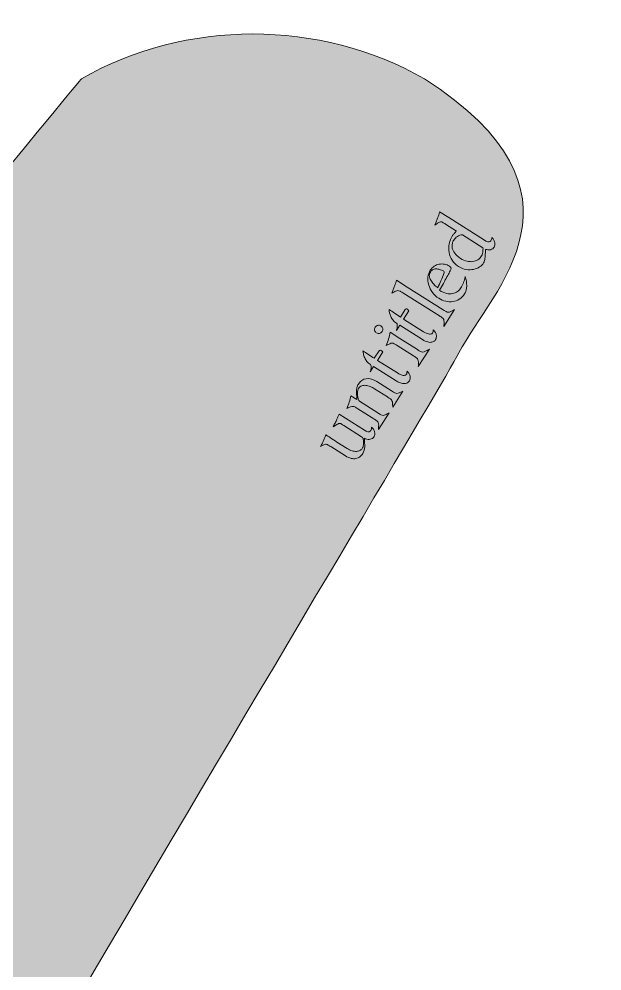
# Model space of a CAD drawing. Header units: millimetres. Extents: x -1358 to 1584, y -714 to 655.
# Drawn here: x 1465.2 to 1501.4, y 595.9 to 655 of the extents above; entities that cross this region are included whole.
import ezdxf

# ---------------------------------------------------------------- set-up
doc = ezdxf.new("R2010")
doc.units = ezdxf.units.MM
doc.header["$MEASUREMENT"] = 0
doc.layers.add('finished guitar', color=7, linetype='Continuous')

# ---------------------------------------------------------------- blocks, each defined once
blk = doc.blocks.new('block 36')
at = {"layer": 'finished guitar', "true_color": 0x000000}
h = blk.add_hatch(color=178, dxfattribs=at)
h.dxf.hatch_style = 2
edge = h.paths.add_edge_path()
edge.add_spline(control_points=[(1494.545, 641.252), (1494.564, 641.281), (1494.578, 641.313), (1494.586, 641.348), (1494.595, 641.384), (1494.601, 641.419), (1494.605, 641.453), (1494.661, 641.404), (1494.704, 641.349), (1494.735, 641.289), (1494.761, 641.235), (1494.78, 641.173), (1494.791, 641.103), (1494.801, 641.033), (1494.787, 640.955), (1494.748, 640.871), (1494.731, 640.831), (1494.699, 640.796), (1494.653, 640.765), (1494.606, 640.735), (1494.562, 640.715), (1494.519, 640.705), (1494.468, 640.696), (1494.416, 640.693), (1494.361, 640.698), (1494.307, 640.702), (1494.255, 640.711), (1494.204, 640.725), (1494.204, 640.666), (1494.201, 640.601), (1494.198, 640.531), (1494.194, 640.461), (1494.191, 640.394), (1494.188, 640.332), (1494.183, 640.203), (1494.171, 640.103), (1494.151, 640.032), (1494.131, 639.961), (1494.111, 639.91), (1494.093, 639.881), (1494.033, 639.787), (1493.949, 639.704), (1493.84, 639.632), (1493.73, 639.561), (1493.605, 639.51), (1493.464, 639.482), (1493.323, 639.453), (1493.172, 639.451), (1493.011, 639.476), (1492.849, 639.501), (1492.687, 639.565), (1492.525, 639.668), (1492.366, 639.769), (1492.238, 639.895), (1492.141, 640.048), (1492.045, 640.2), (1491.981, 640.363), (1491.95, 640.537), (1491.92, 640.711), (1491.922, 640.889), (1491.958, 641.071), (1491.994, 641.253), (1492.062, 641.423), (1492.163, 641.582), (1492.184, 641.614), (1492.217, 641.66), (1492.264, 641.719), (1492.311, 641.779), (1492.359, 641.826), (1492.409, 641.863), (1492.409, 641.863), (1491.728, 642.294), (1491.728, 642.294), (1491.653, 642.342), (1491.594, 642.377), (1491.55, 642.401), (1491.506, 642.424), (1491.462, 642.433), (1491.42, 642.428), (1491.379, 642.423), (1491.33, 642.404), (1491.276, 642.372), (1491.221, 642.339), (1491.145, 642.29), (1491.049, 642.224), (1491.077, 642.289), (1491.106, 642.358), (1491.136, 642.432), (1491.167, 642.506), (1491.198, 642.58), (1491.226, 642.655), (1491.256, 642.73), (1491.282, 642.801), (1491.304, 642.869), (1491.327, 642.937), (1491.345, 642.999), (1491.357, 643.055), (1491.357, 643.055), (1491.921, 642.698), (1491.921, 642.698), (1491.921, 642.698), (1494.145, 641.287), (1494.145, 641.287), (1494.145, 641.287), (1494.238, 641.229), (1494.238, 641.229), (1494.318, 641.191), (1494.384, 641.177), (1494.435, 641.185), (1494.486, 641.194), (1494.523, 641.216), (1494.545, 641.252)], knot_values=[0, 0, 0, 0, 1, 1, 1, 2, 2, 2, 3, 3, 3, 4, 4, 4, 5, 5, 5, 6, 6, 6, 7, 7, 7, 8, 8, 8, 9, 9, 9, 10, 10, 10, 11, 11, 11, 12, 12, 12, 13, 13, 13, 14, 14, 14, 15, 15, 15, 16, 16, 16, 17, 17, 17, 18, 18, 18, 19, 19, 19, 20, 20, 20, 21, 21, 21, 22, 22, 22, 23, 23, 23, 24, 24, 24, 25, 25, 25, 26, 26, 26, 27, 27, 27, 28, 28, 28, 29, 29, 29, 30, 30, 30, 31, 31, 31, 32, 32, 32, 33, 33, 33, 34, 34, 34, 35, 35, 35, 36, 36, 36, 37, 37, 37, 37], degree=3, periodic=1)
edge = h.paths.add_edge_path()
edge.add_spline(control_points=[(1493.924, 640.261), (1493.978, 640.345), (1494.014, 640.44), (1494.032, 640.544), (1494.051, 640.648), (1494.056, 640.741), (1494.049, 640.823), (1494.049, 640.823), (1492.778, 641.629), (1492.778, 641.629), (1492.661, 641.63), (1492.556, 641.598), (1492.462, 641.532), (1492.368, 641.467), (1492.292, 641.387), (1492.232, 641.293), (1492.197, 641.238), (1492.169, 641.168), (1492.147, 641.084), (1492.125, 641), (1492.125, 640.907), (1492.145, 640.806), (1492.164, 640.705), (1492.213, 640.599), (1492.292, 640.487), (1492.372, 640.376), (1492.493, 640.268), (1492.659, 640.163), (1492.798, 640.075), (1492.932, 640.016), (1493.064, 639.988), (1493.196, 639.959), (1493.317, 639.952), (1493.429, 639.968), (1493.541, 639.984), (1493.639, 640.017), (1493.725, 640.07), (1493.811, 640.123), (1493.877, 640.186), (1493.924, 640.261)], knot_values=[0, 0, 0, 0, 1, 1, 1, 2, 2, 2, 3, 3, 3, 4, 4, 4, 5, 5, 5, 6, 6, 6, 7, 7, 7, 8, 8, 8, 9, 9, 9, 10, 10, 10, 11, 11, 11, 12, 12, 12, 13, 13, 13, 13], degree=3, periodic=1)
h = blk.add_hatch(color=178, dxfattribs=at)
h.dxf.hatch_style = 2
edge = h.paths.add_edge_path()
edge.add_spline(control_points=[(1492.942, 639.035), (1492.989, 638.901), (1493.018, 638.776), (1493.03, 638.662), (1493.042, 638.548), (1493.042, 638.445), (1493.032, 638.354), (1493.022, 638.263), (1493.005, 638.185), (1492.98, 638.121), (1492.956, 638.057), (1492.931, 638.006), (1492.906, 637.967), (1492.816, 637.824), (1492.706, 637.712), (1492.578, 637.632), (1492.45, 637.552), (1492.315, 637.501), (1492.172, 637.481), (1492.029, 637.46), (1491.883, 637.467), (1491.735, 637.502), (1491.586, 637.537), (1491.444, 637.597), (1491.308, 637.684), (1491.146, 637.787), (1491.011, 637.91), (1490.904, 638.052), (1490.797, 638.195), (1490.722, 638.348), (1490.68, 638.511), (1490.629, 638.681), (1490.612, 638.846), (1490.632, 639.006), (1490.652, 639.166), (1490.701, 639.308), (1490.779, 639.431), (1490.843, 639.532), (1490.923, 639.614), (1491.02, 639.677), (1491.117, 639.741), (1491.22, 639.782), (1491.328, 639.802), (1491.437, 639.823), (1491.546, 639.823), (1491.657, 639.805), (1491.768, 639.787), (1491.871, 639.748), (1491.965, 639.689), (1492.009, 639.657), (1492.039, 639.627), (1492.056, 639.6), (1492.073, 639.573), (1492.075, 639.539), (1492.063, 639.497), (1492.052, 639.467), (1492.025, 639.41), (1491.98, 639.324), (1491.935, 639.239), (1491.88, 639.136), (1491.814, 639.014), (1491.748, 638.892), (1491.674, 638.759), (1491.592, 638.615), (1491.51, 638.472), (1491.426, 638.33), (1491.341, 638.188), (1491.498, 638.084), (1491.646, 638.017), (1491.785, 637.989), (1491.923, 637.96), (1492.049, 637.957), (1492.165, 637.98), (1492.279, 638.003), (1492.38, 638.045), (1492.467, 638.108), (1492.555, 638.171), (1492.626, 638.244), (1492.679, 638.329), (1492.741, 638.426), (1492.793, 638.53), (1492.835, 638.639), (1492.877, 638.749), (1492.913, 638.881), (1492.942, 639.035)], knot_values=[0, 0, 0, 0, 1, 1, 1, 2, 2, 2, 3, 3, 3, 4, 4, 4, 5, 5, 5, 6, 6, 6, 7, 7, 7, 8, 8, 8, 9, 9, 9, 10, 10, 10, 11, 11, 11, 12, 12, 12, 13, 13, 13, 14, 14, 14, 15, 15, 15, 16, 16, 16, 17, 17, 17, 18, 18, 18, 19, 19, 19, 20, 20, 20, 21, 21, 21, 22, 22, 22, 23, 23, 23, 24, 24, 24, 25, 25, 25, 26, 26, 26, 27, 27, 27, 28, 28, 28, 28], degree=3, periodic=1)
edge = h.paths.add_edge_path()
edge.add_spline(control_points=[(1490.744, 639.248), (1490.716, 639.189), (1490.709, 639.121), (1490.721, 639.045), (1490.735, 638.968), (1490.764, 638.889), (1490.81, 638.808), (1490.856, 638.726), (1490.916, 638.645), (1490.99, 638.564), (1491.064, 638.483), (1491.148, 638.41), (1491.243, 638.345), (1491.312, 638.489), (1491.377, 638.632), (1491.441, 638.776), (1491.505, 638.919), (1491.567, 639.068), (1491.627, 639.221), (1491.648, 639.267), (1491.654, 639.302), (1491.647, 639.327), (1491.641, 639.352), (1491.617, 639.372), (1491.578, 639.389), (1491.511, 639.421), (1491.439, 639.45), (1491.359, 639.476), (1491.281, 639.501), (1491.203, 639.514), (1491.128, 639.513), (1491.052, 639.513), (1490.981, 639.494), (1490.913, 639.455), (1490.846, 639.416), (1490.789, 639.347), (1490.744, 639.248)], knot_values=[0, 0, 0, 0, 1, 1, 1, 2, 2, 2, 3, 3, 3, 4, 4, 4, 5, 5, 5, 6, 6, 6, 7, 7, 7, 8, 8, 8, 9, 9, 9, 10, 10, 10, 11, 11, 11, 12, 12, 12, 12], degree=3, periodic=1)
h = blk.add_hatch(color=178, dxfattribs=at)
h.dxf.hatch_style = 2
edge = h.paths.add_edge_path()
edge.add_spline(control_points=[(1491.62, 635.938), (1491.628, 636.051), (1491.632, 636.14), (1491.633, 636.206), (1491.634, 636.271), (1491.625, 636.324), (1491.608, 636.365), (1491.59, 636.405), (1491.561, 636.441), (1491.519, 636.472), (1491.477, 636.503), (1491.418, 636.543), (1491.339, 636.593), (1491.339, 636.593), (1489.067, 638.033), (1489.067, 638.033), (1488.996, 638.078), (1488.939, 638.112), (1488.897, 638.135), (1488.854, 638.157), (1488.81, 638.168), (1488.766, 638.166), (1488.722, 638.164), (1488.672, 638.151), (1488.617, 638.124), (1488.562, 638.098), (1488.484, 638.06), (1488.384, 638.01), (1488.416, 638.075), (1488.448, 638.146), (1488.478, 638.223), (1488.508, 638.299), (1488.536, 638.373), (1488.56, 638.444), (1488.584, 638.514), (1488.606, 638.581), (1488.626, 638.644), (1488.645, 638.707), (1488.659, 638.763), (1488.667, 638.812), (1488.667, 638.812), (1489.339, 638.386), (1489.339, 638.386), (1489.339, 638.386), (1491.577, 636.967), (1491.577, 636.967), (1491.655, 636.918), (1491.717, 636.881), (1491.763, 636.857), (1491.809, 636.832), (1491.853, 636.821), (1491.898, 636.822), (1491.942, 636.824), (1491.993, 636.838), (1492.051, 636.865), (1492.109, 636.892), (1492.188, 636.933), (1492.286, 636.989), (1492.286, 636.989), (1491.62, 635.938), (1491.62, 635.938)], knot_values=[0, 0, 0, 0, 1, 1, 1, 2, 2, 2, 3, 3, 3, 4, 4, 4, 5, 5, 5, 6, 6, 6, 7, 7, 7, 8, 8, 8, 9, 9, 9, 10, 10, 10, 11, 11, 11, 12, 12, 12, 13, 13, 13, 14, 14, 14, 15, 15, 15, 16, 16, 16, 17, 17, 17, 18, 18, 18, 19, 19, 19, 20, 20, 20, 20], degree=3, periodic=1)
h = blk.add_hatch(color=178, dxfattribs=at)
h.dxf.hatch_style = 2
edge = h.paths.add_edge_path()
edge.add_spline(control_points=[(1489.28, 637.029), (1489.307, 637.032), (1489.331, 637.025), (1489.351, 637.007), (1489.367, 636.989), (1489.384, 636.972), (1489.402, 636.958), (1489.421, 636.944), (1489.437, 636.93), (1489.451, 636.917), (1489.451, 636.917), (1489.121, 636.396), (1489.121, 636.396), (1489.121, 636.396), (1490.357, 635.613), (1490.357, 635.613), (1490.48, 635.535), (1490.582, 635.488), (1490.664, 635.473), (1490.745, 635.458), (1490.813, 635.46), (1490.866, 635.481), (1490.877, 635.483), (1490.885, 635.486), (1490.89, 635.49), (1490.894, 635.494), (1490.902, 635.504), (1490.912, 635.52), (1490.931, 635.549), (1490.943, 635.583), (1490.948, 635.62), (1490.954, 635.657), (1490.956, 635.694), (1490.957, 635.731), (1491.015, 635.68), (1491.061, 635.623), (1491.095, 635.561), (1491.124, 635.506), (1491.144, 635.443), (1491.154, 635.37), (1491.165, 635.297), (1491.15, 635.217), (1491.108, 635.13), (1491.092, 635.09), (1491.059, 635.054), (1491.009, 635.022), (1490.959, 634.99), (1490.913, 634.969), (1490.871, 634.96), (1490.791, 634.942), (1490.708, 634.947), (1490.621, 634.975), (1490.526, 634.989), (1490.413, 635.038), (1490.283, 635.121), (1490.283, 635.121), (1488.877, 636.012), (1488.877, 636.012), (1488.877, 636.012), (1488.668, 635.681), (1488.668, 635.681), (1488.691, 635.753), (1488.707, 635.819), (1488.719, 635.88), (1488.729, 635.933), (1488.732, 635.983), (1488.727, 636.032), (1488.721, 636.081), (1488.705, 636.117), (1488.678, 636.138), (1488.594, 636.187), (1488.524, 636.247), (1488.466, 636.321), (1488.408, 636.394), (1488.361, 636.47), (1488.325, 636.55), (1488.289, 636.629), (1488.263, 636.708), (1488.247, 636.787), (1488.23, 636.866), (1488.222, 636.932), (1488.221, 636.988), (1488.317, 636.917), (1488.429, 636.84), (1488.558, 636.756), (1488.687, 636.673), (1488.808, 636.595), (1488.922, 636.523), (1488.922, 636.523), (1489.218, 636.99), (1489.218, 636.99), (1489.232, 637.013), (1489.253, 637.026), (1489.28, 637.029)], knot_values=[0, 0, 0, 0, 1, 1, 1, 2, 2, 2, 3, 3, 3, 4, 4, 4, 5, 5, 5, 6, 6, 6, 7, 7, 7, 8, 8, 8, 9, 9, 9, 10, 10, 10, 11, 11, 11, 12, 12, 12, 13, 13, 13, 14, 14, 14, 15, 15, 15, 16, 16, 16, 17, 17, 17, 18, 18, 18, 19, 19, 19, 20, 20, 20, 21, 21, 21, 22, 22, 22, 23, 23, 23, 24, 24, 24, 25, 25, 25, 26, 26, 26, 27, 27, 27, 28, 28, 28, 29, 29, 29, 30, 30, 30, 31, 31, 31, 31], degree=3, periodic=1)
h = blk.add_hatch(color=178, dxfattribs=at)
h.dxf.hatch_style = 2
edge = h.paths.add_edge_path()
edge.add_spline(control_points=[(1487.781, 635.616), (1487.741, 635.554), (1487.69, 635.516), (1487.626, 635.502), (1487.563, 635.488), (1487.5, 635.5), (1487.439, 635.539), (1487.377, 635.578), (1487.338, 635.631), (1487.32, 635.696), (1487.302, 635.762), (1487.313, 635.826), (1487.352, 635.887), (1487.391, 635.949), (1487.446, 635.988), (1487.516, 636.005), (1487.586, 636.023), (1487.651, 636.011), (1487.713, 635.972), (1487.775, 635.933), (1487.811, 635.88), (1487.822, 635.811), (1487.833, 635.743), (1487.82, 635.677), (1487.781, 635.616)], knot_values=[0, 0, 0, 0, 1, 1, 1, 2, 2, 2, 3, 3, 3, 4, 4, 4, 5, 5, 5, 6, 6, 6, 7, 7, 7, 8, 8, 8, 8], degree=3, periodic=1)
edge = h.paths.add_edge_path()
edge.add_spline(control_points=[(1490.03, 633.44), (1490.037, 633.558), (1490.04, 633.649), (1490.039, 633.713), (1490.039, 633.777), (1490.03, 633.831), (1490.012, 633.874), (1489.994, 633.917), (1489.962, 633.955), (1489.917, 633.989), (1489.872, 634.021), (1489.809, 634.064), (1489.728, 634.115), (1489.728, 634.115), (1488.716, 634.757), (1488.716, 634.757), (1488.638, 634.806), (1488.577, 634.843), (1488.533, 634.866), (1488.489, 634.89), (1488.445, 634.901), (1488.402, 634.901), (1488.359, 634.901), (1488.311, 634.889), (1488.258, 634.863), (1488.205, 634.837), (1488.132, 634.8), (1488.037, 634.751), (1488.151, 635.038), (1488.231, 635.312), (1488.278, 635.573), (1488.278, 635.573), (1488.892, 635.184), (1488.892, 635.184), (1488.892, 635.184), (1489.972, 634.5), (1489.972, 634.5), (1490.053, 634.448), (1490.118, 634.409), (1490.167, 634.383), (1490.216, 634.356), (1490.264, 634.344), (1490.311, 634.346), (1490.358, 634.348), (1490.411, 634.364), (1490.471, 634.394), (1490.531, 634.425), (1490.613, 634.468), (1490.718, 634.525), (1490.718, 634.525), (1490.03, 633.44), (1490.03, 633.44)], knot_values=[0, 0, 0, 0, 1, 1, 1, 2, 2, 2, 3, 3, 3, 4, 4, 4, 5, 5, 5, 6, 6, 6, 7, 7, 7, 8, 8, 8, 9, 9, 9, 10, 10, 10, 11, 11, 11, 12, 12, 12, 13, 13, 13, 14, 14, 14, 15, 15, 15, 16, 16, 16, 17, 17, 17, 17], degree=3, periodic=1)
h = blk.add_hatch(color=178, dxfattribs=at)
h.dxf.hatch_style = 2
edge = h.paths.add_edge_path()
edge.add_spline(control_points=[(1487.655, 634.465), (1487.681, 634.468), (1487.705, 634.461), (1487.726, 634.443), (1487.741, 634.424), (1487.758, 634.408), (1487.777, 634.394), (1487.795, 634.38), (1487.811, 634.366), (1487.825, 634.353), (1487.825, 634.353), (1487.495, 633.832), (1487.495, 633.832), (1487.495, 633.832), (1488.731, 633.049), (1488.731, 633.049), (1488.855, 632.97), (1488.957, 632.924), (1489.038, 632.909), (1489.12, 632.893), (1489.187, 632.896), (1489.241, 632.917), (1489.252, 632.919), (1489.259, 632.922), (1489.264, 632.926), (1489.269, 632.93), (1489.276, 632.94), (1489.287, 632.956), (1489.305, 632.985), (1489.317, 633.018), (1489.323, 633.056), (1489.328, 633.093), (1489.331, 633.13), (1489.331, 633.166), (1489.39, 633.115), (1489.436, 633.059), (1489.469, 632.997), (1489.498, 632.942), (1489.518, 632.878), (1489.529, 632.806), (1489.539, 632.733), (1489.524, 632.653), (1489.482, 632.566), (1489.466, 632.526), (1489.433, 632.49), (1489.383, 632.458), (1489.333, 632.426), (1489.288, 632.405), (1489.245, 632.396), (1489.166, 632.378), (1489.082, 632.383), (1488.995, 632.411), (1488.9, 632.425), (1488.788, 632.474), (1488.658, 632.556), (1488.658, 632.556), (1487.252, 633.448), (1487.252, 633.448), (1487.252, 633.448), (1487.042, 633.117), (1487.042, 633.117), (1487.065, 633.189), (1487.082, 633.255), (1487.093, 633.316), (1487.104, 633.369), (1487.107, 633.419), (1487.101, 633.468), (1487.096, 633.517), (1487.079, 633.553), (1487.052, 633.574), (1486.969, 633.622), (1486.899, 633.683), (1486.841, 633.756), (1486.782, 633.83), (1486.735, 633.906), (1486.699, 633.986), (1486.663, 634.065), (1486.638, 634.144), (1486.621, 634.223), (1486.605, 634.301), (1486.596, 634.368), (1486.595, 634.423), (1486.691, 634.353), (1486.804, 634.276), (1486.933, 634.192), (1487.061, 634.108), (1487.182, 634.031), (1487.296, 633.959), (1487.296, 633.959), (1487.592, 634.426), (1487.592, 634.426), (1487.606, 634.448), (1487.627, 634.461), (1487.655, 634.465)], knot_values=[0, 0, 0, 0, 1, 1, 1, 2, 2, 2, 3, 3, 3, 4, 4, 4, 5, 5, 5, 6, 6, 6, 7, 7, 7, 8, 8, 8, 9, 9, 9, 10, 10, 10, 11, 11, 11, 12, 12, 12, 13, 13, 13, 14, 14, 14, 15, 15, 15, 16, 16, 16, 17, 17, 17, 18, 18, 18, 19, 19, 19, 20, 20, 20, 21, 21, 21, 22, 22, 22, 23, 23, 23, 24, 24, 24, 25, 25, 25, 26, 26, 26, 27, 27, 27, 28, 28, 28, 29, 29, 29, 30, 30, 30, 31, 31, 31, 31], degree=3, periodic=1)
h = blk.add_hatch(color=178, dxfattribs=at)
h.dxf.hatch_style = 2
edge = h.paths.add_edge_path()
edge.add_spline(control_points=[(1488.44, 630.921), (1488.44, 631.03), (1488.438, 631.114), (1488.433, 631.174), (1488.428, 631.234), (1488.416, 631.284), (1488.396, 631.325), (1488.375, 631.365), (1488.343, 631.401), (1488.298, 631.434), (1488.253, 631.467), (1488.19, 631.509), (1488.109, 631.561), (1488.109, 631.561), (1487.316, 632.064), (1487.316, 632.064), (1487.232, 632.117), (1487.142, 632.164), (1487.046, 632.204), (1486.951, 632.243), (1486.858, 632.268), (1486.769, 632.277), (1486.679, 632.286), (1486.595, 632.276), (1486.515, 632.249), (1486.437, 632.221), (1486.372, 632.168), (1486.322, 632.09), (1486.291, 632.041), (1486.271, 631.974), (1486.26, 631.889), (1486.25, 631.805), (1486.249, 631.721), (1486.258, 631.637), (1486.266, 631.554), (1486.282, 631.479), (1486.303, 631.413), (1486.325, 631.347), (1486.35, 631.305), (1486.38, 631.286), (1486.38, 631.286), (1487.508, 630.57), (1487.508, 630.57), (1487.593, 630.517), (1487.658, 630.478), (1487.706, 630.452), (1487.753, 630.427), (1487.8, 630.413), (1487.844, 630.413), (1487.89, 630.412), (1487.94, 630.425), (1487.995, 630.452), (1488.051, 630.479), (1488.126, 630.518), (1488.218, 630.571), (1488.218, 630.571), (1487.557, 629.53), (1487.557, 629.53), (1487.565, 629.648), (1487.569, 629.739), (1487.569, 629.802), (1487.571, 629.865), (1487.563, 629.918), (1487.545, 629.961), (1487.526, 630.004), (1487.496, 630.042), (1487.452, 630.074), (1487.409, 630.106), (1487.348, 630.147), (1487.271, 630.196), (1487.271, 630.196), (1486.278, 630.825), (1486.278, 630.825), (1486.2, 630.874), (1486.138, 630.911), (1486.092, 630.936), (1486.047, 630.96), (1486.003, 630.974), (1485.961, 630.975), (1485.918, 630.977), (1485.87, 630.967), (1485.815, 630.945), (1485.76, 630.923), (1485.687, 630.89), (1485.597, 630.848), (1485.651, 630.977), (1485.699, 631.108), (1485.741, 631.242), (1485.783, 631.376), (1485.812, 631.507), (1485.83, 631.635), (1485.83, 631.635), (1486.212, 631.399), (1486.212, 631.399), (1486.208, 631.47), (1486.204, 631.544), (1486.202, 631.62), (1486.201, 631.696), (1486.199, 631.78), (1486.198, 631.872), (1486.196, 631.969), (1486.203, 632.056), (1486.218, 632.135), (1486.234, 632.214), (1486.264, 632.289), (1486.31, 632.36), (1486.433, 632.555), (1486.597, 632.666), (1486.801, 632.693), (1487.005, 632.721), (1487.224, 632.661), (1487.457, 632.513), (1487.457, 632.513), (1488.372, 631.933), (1488.372, 631.933), (1488.453, 631.881), (1488.518, 631.843), (1488.567, 631.816), (1488.616, 631.789), (1488.662, 631.776), (1488.706, 631.776), (1488.749, 631.776), (1488.797, 631.787), (1488.85, 631.81), (1488.903, 631.833), (1488.978, 631.87), (1489.072, 631.919), (1489.072, 631.919), (1488.44, 630.921), (1488.44, 630.921)], knot_values=[0, 0, 0, 0, 1, 1, 1, 2, 2, 2, 3, 3, 3, 4, 4, 4, 5, 5, 5, 6, 6, 6, 7, 7, 7, 8, 8, 8, 9, 9, 9, 10, 10, 10, 11, 11, 11, 12, 12, 12, 13, 13, 13, 14, 14, 14, 15, 15, 15, 16, 16, 16, 17, 17, 17, 18, 18, 18, 19, 19, 19, 20, 20, 20, 21, 21, 21, 22, 22, 22, 23, 23, 23, 24, 24, 24, 25, 25, 25, 26, 26, 26, 27, 27, 27, 28, 28, 28, 29, 29, 29, 30, 30, 30, 31, 31, 31, 32, 32, 32, 33, 33, 33, 34, 34, 34, 35, 35, 35, 36, 36, 36, 37, 37, 37, 38, 38, 38, 39, 39, 39, 40, 40, 40, 41, 41, 41, 42, 42, 42, 43, 43, 43, 43], degree=3, periodic=1)
h = blk.add_hatch(color=178, dxfattribs=at)
h.dxf.hatch_style = 2
edge = h.paths.add_edge_path()
edge.add_spline(control_points=[(1487.078, 629.472), (1487.096, 629.501), (1487.11, 629.534), (1487.119, 629.569), (1487.127, 629.605), (1487.132, 629.64), (1487.132, 629.676), (1487.188, 629.628), (1487.233, 629.572), (1487.266, 629.51), (1487.295, 629.455), (1487.314, 629.393), (1487.324, 629.323), (1487.335, 629.253), (1487.32, 629.176), (1487.28, 629.092), (1487.264, 629.052), (1487.232, 629.017), (1487.183, 628.986), (1487.134, 628.956), (1487.088, 628.936), (1487.046, 628.926), (1486.998, 628.916), (1486.952, 628.913), (1486.907, 628.919), (1486.863, 628.924), (1486.816, 628.934), (1486.765, 628.947), (1486.73, 628.956), (1486.698, 628.97), (1486.669, 628.988), (1486.692, 628.796), (1486.703, 628.623), (1486.701, 628.469), (1486.7, 628.316), (1486.658, 628.174), (1486.576, 628.045), (1486.526, 627.967), (1486.466, 627.9), (1486.397, 627.844), (1486.328, 627.788), (1486.247, 627.751), (1486.156, 627.734), (1486.066, 627.716), (1485.966, 627.72), (1485.856, 627.744), (1485.746, 627.768), (1485.628, 627.82), (1485.502, 627.9), (1485.502, 627.9), (1484.587, 628.48), (1484.587, 628.48), (1484.525, 628.519), (1484.476, 628.549), (1484.439, 628.57), (1484.403, 628.591), (1484.37, 628.606), (1484.344, 628.613), (1484.317, 628.621), (1484.29, 628.622), (1484.264, 628.616), (1484.237, 628.61), (1484.202, 628.601), (1484.158, 628.589), (1484.158, 628.589), (1483.957, 628.477), (1483.957, 628.477), (1483.985, 628.528), (1484.015, 628.586), (1484.048, 628.652), (1484.08, 628.717), (1484.112, 628.784), (1484.143, 628.851), (1484.175, 628.919), (1484.204, 628.984), (1484.231, 629.048), (1484.257, 629.111), (1484.28, 629.165), (1484.298, 629.209), (1484.369, 629.155), (1484.46, 629.091), (1484.573, 629.018), (1484.685, 628.944), (1484.819, 628.858), (1484.975, 628.759), (1484.975, 628.759), (1485.613, 628.355), (1485.613, 628.355), (1485.716, 628.289), (1485.817, 628.242), (1485.915, 628.214), (1486.013, 628.186), (1486.104, 628.174), (1486.186, 628.178), (1486.268, 628.182), (1486.341, 628.2), (1486.403, 628.23), (1486.466, 628.261), (1486.514, 628.302), (1486.546, 628.354), (1486.573, 628.395), (1486.593, 628.453), (1486.609, 628.528), (1486.624, 628.602), (1486.63, 628.675), (1486.629, 628.749), (1486.628, 628.822), (1486.617, 628.891), (1486.597, 628.956), (1486.577, 629.021), (1486.547, 629.065), (1486.508, 629.09), (1486.508, 629.09), (1485.414, 629.784), (1485.414, 629.784), (1485.352, 629.823), (1485.303, 629.853), (1485.266, 629.874), (1485.229, 629.895), (1485.196, 629.908), (1485.168, 629.913), (1485.139, 629.917), (1485.11, 629.913), (1485.081, 629.899), (1485.052, 629.886), (1485.012, 629.868), (1484.962, 629.845), (1484.962, 629.845), (1484.734, 629.703), (1484.734, 629.703), (1484.779, 629.779), (1484.821, 629.858), (1484.861, 629.94), (1484.901, 630.021), (1484.938, 630.098), (1484.972, 630.169), (1485.006, 630.241), (1485.036, 630.305), (1485.061, 630.362), (1485.085, 630.419), (1485.104, 630.465), (1485.116, 630.498), (1485.116, 630.498), (1486.692, 629.499), (1486.692, 629.499), (1486.692, 629.499), (1486.784, 629.44), (1486.784, 629.44), (1486.863, 629.399), (1486.926, 629.386), (1486.973, 629.399), (1487.021, 629.412), (1487.055, 629.437), (1487.078, 629.472)], knot_values=[0, 0, 0, 0, 1, 1, 1, 2, 2, 2, 3, 3, 3, 4, 4, 4, 5, 5, 5, 6, 6, 6, 7, 7, 7, 8, 8, 8, 9, 9, 9, 10, 10, 10, 11, 11, 11, 12, 12, 12, 13, 13, 13, 14, 14, 14, 15, 15, 15, 16, 16, 16, 17, 17, 17, 18, 18, 18, 19, 19, 19, 20, 20, 20, 21, 21, 21, 22, 22, 22, 23, 23, 23, 24, 24, 24, 25, 25, 25, 26, 26, 26, 27, 27, 27, 28, 28, 28, 29, 29, 29, 30, 30, 30, 31, 31, 31, 32, 32, 32, 33, 33, 33, 34, 34, 34, 35, 35, 35, 36, 36, 36, 37, 37, 37, 38, 38, 38, 39, 39, 39, 40, 40, 40, 41, 41, 41, 42, 42, 42, 43, 43, 43, 44, 44, 44, 45, 45, 45, 46, 46, 46, 47, 47, 47, 48, 48, 48, 49, 49, 49, 50, 50, 50, 51, 51, 51, 51], degree=3, periodic=1)
at = {"layer": 'finished guitar', "lineweight": 0}
for points, knots in [([(1494.545, 641.252), (1494.564, 641.281), (1494.578, 641.313), (1494.586, 641.348), (1494.595, 641.384), (1494.601, 641.419), (1494.605, 641.453), (1494.661, 641.404), (1494.704, 641.349), (1494.735, 641.289), (1494.761, 641.235), (1494.78, 641.173), (1494.791, 641.103), (1494.801, 641.033), (1494.787, 640.955), (1494.748, 640.871), (1494.731, 640.831), (1494.699, 640.796), (1494.653, 640.765), (1494.606, 640.735), (1494.562, 640.715), (1494.519, 640.705), (1494.468, 640.696), (1494.416, 640.693), (1494.361, 640.698), (1494.307, 640.702), (1494.255, 640.711), (1494.204, 640.725), (1494.204, 640.666), (1494.201, 640.601), (1494.198, 640.531), (1494.194, 640.461), (1494.191, 640.394), (1494.188, 640.332), (1494.183, 640.203), (1494.171, 640.103), (1494.151, 640.032), (1494.131, 639.961), (1494.111, 639.91), (1494.093, 639.881), (1494.033, 639.787), (1493.949, 639.704), (1493.84, 639.632), (1493.73, 639.561), (1493.605, 639.51), (1493.464, 639.482), (1493.323, 639.453), (1493.172, 639.451), (1493.011, 639.476), (1492.849, 639.501), (1492.687, 639.565), (1492.525, 639.668), (1492.366, 639.769), (1492.238, 639.895), (1492.141, 640.048), (1492.045, 640.2), (1491.981, 640.363), (1491.95, 640.537), (1491.92, 640.711), (1491.922, 640.889), (1491.958, 641.071), (1491.994, 641.253), (1492.062, 641.423), (1492.163, 641.582), (1492.184, 641.614), (1492.217, 641.66), (1492.264, 641.719), (1492.311, 641.779), (1492.359, 641.826), (1492.409, 641.863), (1492.409, 641.863), (1491.728, 642.294), (1491.728, 642.294), (1491.653, 642.342), (1491.594, 642.377), (1491.55, 642.401), (1491.506, 642.424), (1491.462, 642.433), (1491.42, 642.428), (1491.379, 642.423), (1491.33, 642.404), (1491.276, 642.372), (1491.221, 642.339), (1491.145, 642.29), (1491.049, 642.224), (1491.077, 642.289), (1491.106, 642.358), (1491.136, 642.432), (1491.167, 642.506), (1491.198, 642.58), (1491.226, 642.655), (1491.256, 642.73), (1491.282, 642.801), (1491.304, 642.869), (1491.327, 642.937), (1491.345, 642.999), (1491.357, 643.055), (1491.357, 643.055), (1491.921, 642.698), (1491.921, 642.698), (1491.921, 642.698), (1494.145, 641.287), (1494.145, 641.287), (1494.145, 641.287), (1494.238, 641.229), (1494.238, 641.229), (1494.318, 641.191), (1494.384, 641.177), (1494.435, 641.185), (1494.486, 641.194), (1494.523, 641.216), (1494.545, 641.252)], [0, 0, 0, 0, 1, 1, 1, 2, 2, 2, 3, 3, 3, 4, 4, 4, 5, 5, 5, 6, 6, 6, 7, 7, 7, 8, 8, 8, 9, 9, 9, 10, 10, 10, 11, 11, 11, 12, 12, 12, 13, 13, 13, 14, 14, 14, 15, 15, 15, 16, 16, 16, 17, 17, 17, 18, 18, 18, 19, 19, 19, 20, 20, 20, 21, 21, 21, 22, 22, 22, 23, 23, 23, 24, 24, 24, 25, 25, 25, 26, 26, 26, 27, 27, 27, 28, 28, 28, 29, 29, 29, 30, 30, 30, 31, 31, 31, 32, 32, 32, 33, 33, 33, 34, 34, 34, 35, 35, 35, 36, 36, 36, 37, 37, 37, 37]), ([(1493.924, 640.261), (1493.978, 640.345), (1494.014, 640.44), (1494.032, 640.544), (1494.051, 640.648), (1494.056, 640.741), (1494.049, 640.823), (1494.049, 640.823), (1492.778, 641.629), (1492.778, 641.629), (1492.661, 641.63), (1492.556, 641.598), (1492.462, 641.532), (1492.368, 641.467), (1492.292, 641.387), (1492.232, 641.293), (1492.197, 641.238), (1492.169, 641.168), (1492.147, 641.084), (1492.125, 641), (1492.125, 640.907), (1492.145, 640.806), (1492.164, 640.705), (1492.213, 640.599), (1492.292, 640.487), (1492.372, 640.376), (1492.493, 640.268), (1492.659, 640.163), (1492.798, 640.075), (1492.932, 640.016), (1493.064, 639.988), (1493.196, 639.959), (1493.317, 639.952), (1493.429, 639.968), (1493.541, 639.984), (1493.639, 640.017), (1493.725, 640.07), (1493.811, 640.123), (1493.877, 640.186), (1493.924, 640.261)], [0, 0, 0, 0, 1, 1, 1, 2, 2, 2, 3, 3, 3, 4, 4, 4, 5, 5, 5, 6, 6, 6, 7, 7, 7, 8, 8, 8, 9, 9, 9, 10, 10, 10, 11, 11, 11, 12, 12, 12, 13, 13, 13, 13]), ([(1492.942, 639.035), (1492.989, 638.901), (1493.018, 638.776), (1493.03, 638.662), (1493.042, 638.548), (1493.042, 638.445), (1493.032, 638.354), (1493.022, 638.263), (1493.005, 638.185), (1492.98, 638.121), (1492.956, 638.057), (1492.931, 638.006), (1492.906, 637.967), (1492.816, 637.824), (1492.706, 637.712), (1492.578, 637.632), (1492.45, 637.552), (1492.315, 637.501), (1492.172, 637.481), (1492.029, 637.46), (1491.883, 637.467), (1491.735, 637.502), (1491.586, 637.537), (1491.444, 637.597), (1491.308, 637.684), (1491.146, 637.787), (1491.011, 637.91), (1490.904, 638.052), (1490.797, 638.195), (1490.722, 638.348), (1490.68, 638.511), (1490.629, 638.681), (1490.612, 638.846), (1490.632, 639.006), (1490.652, 639.166), (1490.701, 639.308), (1490.779, 639.431), (1490.843, 639.532), (1490.923, 639.614), (1491.02, 639.677), (1491.117, 639.741), (1491.22, 639.782), (1491.328, 639.802), (1491.437, 639.823), (1491.546, 639.823), (1491.657, 639.805), (1491.768, 639.787), (1491.871, 639.748), (1491.965, 639.689), (1492.009, 639.657), (1492.039, 639.627), (1492.056, 639.6), (1492.073, 639.573), (1492.075, 639.539), (1492.063, 639.497), (1492.052, 639.467), (1492.025, 639.41), (1491.98, 639.324), (1491.935, 639.239), (1491.88, 639.136), (1491.814, 639.014), (1491.748, 638.892), (1491.674, 638.759), (1491.592, 638.615), (1491.51, 638.472), (1491.426, 638.33), (1491.341, 638.188), (1491.498, 638.084), (1491.646, 638.017), (1491.785, 637.989), (1491.923, 637.96), (1492.049, 637.957), (1492.165, 637.98), (1492.279, 638.003), (1492.38, 638.045), (1492.467, 638.108), (1492.555, 638.171), (1492.626, 638.244), (1492.679, 638.329), (1492.741, 638.426), (1492.793, 638.53), (1492.835, 638.639), (1492.877, 638.749), (1492.913, 638.881), (1492.942, 639.035)], [0, 0, 0, 0, 1, 1, 1, 2, 2, 2, 3, 3, 3, 4, 4, 4, 5, 5, 5, 6, 6, 6, 7, 7, 7, 8, 8, 8, 9, 9, 9, 10, 10, 10, 11, 11, 11, 12, 12, 12, 13, 13, 13, 14, 14, 14, 15, 15, 15, 16, 16, 16, 17, 17, 17, 18, 18, 18, 19, 19, 19, 20, 20, 20, 21, 21, 21, 22, 22, 22, 23, 23, 23, 24, 24, 24, 25, 25, 25, 26, 26, 26, 27, 27, 27, 28, 28, 28, 28]), ([(1490.744, 639.248), (1490.716, 639.189), (1490.709, 639.121), (1490.721, 639.045), (1490.735, 638.968), (1490.764, 638.889), (1490.81, 638.808), (1490.856, 638.726), (1490.916, 638.645), (1490.99, 638.564), (1491.064, 638.483), (1491.148, 638.41), (1491.243, 638.345), (1491.312, 638.489), (1491.377, 638.632), (1491.441, 638.776), (1491.505, 638.919), (1491.567, 639.068), (1491.627, 639.221), (1491.648, 639.267), (1491.654, 639.302), (1491.647, 639.327), (1491.641, 639.352), (1491.617, 639.372), (1491.578, 639.389), (1491.511, 639.421), (1491.439, 639.45), (1491.359, 639.476), (1491.281, 639.501), (1491.203, 639.514), (1491.128, 639.513), (1491.052, 639.513), (1490.981, 639.494), (1490.913, 639.455), (1490.846, 639.416), (1490.789, 639.347), (1490.744, 639.248)], [0, 0, 0, 0, 1, 1, 1, 2, 2, 2, 3, 3, 3, 4, 4, 4, 5, 5, 5, 6, 6, 6, 7, 7, 7, 8, 8, 8, 9, 9, 9, 10, 10, 10, 11, 11, 11, 12, 12, 12, 12]), ([(1491.62, 635.938), (1491.628, 636.051), (1491.632, 636.14), (1491.633, 636.206), (1491.634, 636.271), (1491.625, 636.324), (1491.608, 636.365), (1491.59, 636.405), (1491.561, 636.441), (1491.519, 636.472), (1491.477, 636.503), (1491.418, 636.543), (1491.339, 636.593), (1491.339, 636.593), (1489.067, 638.033), (1489.067, 638.033), (1488.996, 638.078), (1488.939, 638.112), (1488.897, 638.135), (1488.854, 638.157), (1488.81, 638.168), (1488.766, 638.166), (1488.722, 638.164), (1488.672, 638.151), (1488.617, 638.124), (1488.562, 638.098), (1488.484, 638.06), (1488.384, 638.01), (1488.416, 638.075), (1488.448, 638.146), (1488.478, 638.223), (1488.508, 638.299), (1488.536, 638.373), (1488.56, 638.444), (1488.584, 638.514), (1488.606, 638.581), (1488.626, 638.644), (1488.645, 638.707), (1488.659, 638.763), (1488.667, 638.812), (1488.667, 638.812), (1489.339, 638.386), (1489.339, 638.386), (1489.339, 638.386), (1491.577, 636.967), (1491.577, 636.967), (1491.655, 636.918), (1491.717, 636.881), (1491.763, 636.857), (1491.809, 636.832), (1491.853, 636.821), (1491.898, 636.822), (1491.942, 636.824), (1491.993, 636.838), (1492.051, 636.865), (1492.109, 636.892), (1492.188, 636.933), (1492.286, 636.989), (1492.286, 636.989), (1491.62, 635.938), (1491.62, 635.938)], [0, 0, 0, 0, 1, 1, 1, 2, 2, 2, 3, 3, 3, 4, 4, 4, 5, 5, 5, 6, 6, 6, 7, 7, 7, 8, 8, 8, 9, 9, 9, 10, 10, 10, 11, 11, 11, 12, 12, 12, 13, 13, 13, 14, 14, 14, 15, 15, 15, 16, 16, 16, 17, 17, 17, 18, 18, 18, 19, 19, 19, 20, 20, 20, 20]), ([(1489.28, 637.029), (1489.307, 637.032), (1489.331, 637.025), (1489.351, 637.007), (1489.367, 636.989), (1489.384, 636.972), (1489.402, 636.958), (1489.421, 636.944), (1489.437, 636.93), (1489.451, 636.917), (1489.451, 636.917), (1489.121, 636.396), (1489.121, 636.396), (1489.121, 636.396), (1490.357, 635.613), (1490.357, 635.613), (1490.48, 635.535), (1490.582, 635.488), (1490.664, 635.473), (1490.745, 635.458), (1490.813, 635.46), (1490.866, 635.481), (1490.877, 635.483), (1490.885, 635.486), (1490.89, 635.49), (1490.894, 635.494), (1490.902, 635.504), (1490.912, 635.52), (1490.931, 635.549), (1490.943, 635.583), (1490.948, 635.62), (1490.954, 635.657), (1490.956, 635.694), (1490.957, 635.731), (1491.015, 635.68), (1491.061, 635.623), (1491.095, 635.561), (1491.124, 635.506), (1491.144, 635.443), (1491.154, 635.37), (1491.165, 635.297), (1491.15, 635.217), (1491.108, 635.13), (1491.092, 635.09), (1491.059, 635.054), (1491.009, 635.022), (1490.959, 634.99), (1490.913, 634.969), (1490.871, 634.96), (1490.791, 634.942), (1490.708, 634.947), (1490.621, 634.975), (1490.526, 634.989), (1490.413, 635.038), (1490.283, 635.121), (1490.283, 635.121), (1488.877, 636.012), (1488.877, 636.012), (1488.877, 636.012), (1488.668, 635.681), (1488.668, 635.681), (1488.691, 635.753), (1488.707, 635.819), (1488.719, 635.88), (1488.729, 635.933), (1488.732, 635.983), (1488.727, 636.032), (1488.721, 636.081), (1488.705, 636.117), (1488.678, 636.138), (1488.594, 636.187), (1488.524, 636.247), (1488.466, 636.321), (1488.408, 636.394), (1488.361, 636.47), (1488.325, 636.55), (1488.289, 636.629), (1488.263, 636.708), (1488.247, 636.787), (1488.23, 636.866), (1488.222, 636.932), (1488.221, 636.988), (1488.317, 636.917), (1488.429, 636.84), (1488.558, 636.756), (1488.687, 636.673), (1488.808, 636.595), (1488.922, 636.523), (1488.922, 636.523), (1489.218, 636.99), (1489.218, 636.99), (1489.232, 637.013), (1489.253, 637.026), (1489.28, 637.029)], [0, 0, 0, 0, 1, 1, 1, 2, 2, 2, 3, 3, 3, 4, 4, 4, 5, 5, 5, 6, 6, 6, 7, 7, 7, 8, 8, 8, 9, 9, 9, 10, 10, 10, 11, 11, 11, 12, 12, 12, 13, 13, 13, 14, 14, 14, 15, 15, 15, 16, 16, 16, 17, 17, 17, 18, 18, 18, 19, 19, 19, 20, 20, 20, 21, 21, 21, 22, 22, 22, 23, 23, 23, 24, 24, 24, 25, 25, 25, 26, 26, 26, 27, 27, 27, 28, 28, 28, 29, 29, 29, 30, 30, 30, 31, 31, 31, 31]), ([(1487.781, 635.616), (1487.741, 635.554), (1487.69, 635.516), (1487.626, 635.502), (1487.563, 635.488), (1487.5, 635.5), (1487.439, 635.539), (1487.377, 635.578), (1487.338, 635.631), (1487.32, 635.696), (1487.302, 635.762), (1487.313, 635.826), (1487.352, 635.887), (1487.391, 635.949), (1487.446, 635.988), (1487.516, 636.005), (1487.586, 636.023), (1487.651, 636.011), (1487.713, 635.972), (1487.775, 635.933), (1487.811, 635.88), (1487.822, 635.811), (1487.833, 635.743), (1487.82, 635.677), (1487.781, 635.616)], [0, 0, 0, 0, 1, 1, 1, 2, 2, 2, 3, 3, 3, 4, 4, 4, 5, 5, 5, 6, 6, 6, 7, 7, 7, 8, 8, 8, 8]), ([(1490.03, 633.44), (1490.037, 633.558), (1490.04, 633.649), (1490.039, 633.713), (1490.039, 633.777), (1490.03, 633.831), (1490.012, 633.874), (1489.994, 633.917), (1489.962, 633.955), (1489.917, 633.989), (1489.872, 634.021), (1489.809, 634.064), (1489.728, 634.115), (1489.728, 634.115), (1488.716, 634.757), (1488.716, 634.757), (1488.638, 634.806), (1488.577, 634.843), (1488.533, 634.866), (1488.489, 634.89), (1488.445, 634.901), (1488.402, 634.901), (1488.359, 634.901), (1488.311, 634.889), (1488.258, 634.863), (1488.205, 634.837), (1488.132, 634.8), (1488.037, 634.751), (1488.151, 635.038), (1488.231, 635.312), (1488.278, 635.573), (1488.278, 635.573), (1488.892, 635.184), (1488.892, 635.184), (1488.892, 635.184), (1489.972, 634.5), (1489.972, 634.5), (1490.053, 634.448), (1490.118, 634.409), (1490.167, 634.383), (1490.216, 634.356), (1490.264, 634.344), (1490.311, 634.346), (1490.358, 634.348), (1490.411, 634.364), (1490.471, 634.394), (1490.531, 634.425), (1490.613, 634.468), (1490.718, 634.525), (1490.718, 634.525), (1490.03, 633.44), (1490.03, 633.44)], [0, 0, 0, 0, 1, 1, 1, 2, 2, 2, 3, 3, 3, 4, 4, 4, 5, 5, 5, 6, 6, 6, 7, 7, 7, 8, 8, 8, 9, 9, 9, 10, 10, 10, 11, 11, 11, 12, 12, 12, 13, 13, 13, 14, 14, 14, 15, 15, 15, 16, 16, 16, 17, 17, 17, 17]), ([(1487.655, 634.465), (1487.681, 634.468), (1487.705, 634.461), (1487.726, 634.443), (1487.741, 634.424), (1487.758, 634.408), (1487.777, 634.394), (1487.795, 634.38), (1487.811, 634.366), (1487.825, 634.353), (1487.825, 634.353), (1487.495, 633.832), (1487.495, 633.832), (1487.495, 633.832), (1488.731, 633.049), (1488.731, 633.049), (1488.855, 632.97), (1488.957, 632.924), (1489.038, 632.909), (1489.12, 632.893), (1489.187, 632.896), (1489.241, 632.917), (1489.252, 632.919), (1489.259, 632.922), (1489.264, 632.926), (1489.269, 632.93), (1489.276, 632.94), (1489.287, 632.956), (1489.305, 632.985), (1489.317, 633.018), (1489.323, 633.056), (1489.328, 633.093), (1489.331, 633.13), (1489.331, 633.166), (1489.39, 633.115), (1489.436, 633.059), (1489.469, 632.997), (1489.498, 632.942), (1489.518, 632.878), (1489.529, 632.806), (1489.539, 632.733), (1489.524, 632.653), (1489.482, 632.566), (1489.466, 632.526), (1489.433, 632.49), (1489.383, 632.458), (1489.333, 632.426), (1489.288, 632.405), (1489.245, 632.396), (1489.166, 632.378), (1489.082, 632.383), (1488.995, 632.411), (1488.9, 632.425), (1488.788, 632.474), (1488.658, 632.556), (1488.658, 632.556), (1487.252, 633.448), (1487.252, 633.448), (1487.252, 633.448), (1487.042, 633.117), (1487.042, 633.117), (1487.065, 633.189), (1487.082, 633.255), (1487.093, 633.316), (1487.104, 633.369), (1487.107, 633.419), (1487.101, 633.468), (1487.096, 633.517), (1487.079, 633.553), (1487.052, 633.574), (1486.969, 633.622), (1486.899, 633.683), (1486.841, 633.756), (1486.782, 633.83), (1486.735, 633.906), (1486.699, 633.986), (1486.663, 634.065), (1486.638, 634.144), (1486.621, 634.223), (1486.605, 634.301), (1486.596, 634.368), (1486.595, 634.423), (1486.691, 634.353), (1486.804, 634.276), (1486.933, 634.192), (1487.061, 634.108), (1487.182, 634.031), (1487.296, 633.959), (1487.296, 633.959), (1487.592, 634.426), (1487.592, 634.426), (1487.606, 634.448), (1487.627, 634.461), (1487.655, 634.465)], [0, 0, 0, 0, 1, 1, 1, 2, 2, 2, 3, 3, 3, 4, 4, 4, 5, 5, 5, 6, 6, 6, 7, 7, 7, 8, 8, 8, 9, 9, 9, 10, 10, 10, 11, 11, 11, 12, 12, 12, 13, 13, 13, 14, 14, 14, 15, 15, 15, 16, 16, 16, 17, 17, 17, 18, 18, 18, 19, 19, 19, 20, 20, 20, 21, 21, 21, 22, 22, 22, 23, 23, 23, 24, 24, 24, 25, 25, 25, 26, 26, 26, 27, 27, 27, 28, 28, 28, 29, 29, 29, 30, 30, 30, 31, 31, 31, 31]), ([(1488.44, 630.921), (1488.44, 631.03), (1488.438, 631.114), (1488.433, 631.174), (1488.428, 631.234), (1488.416, 631.284), (1488.396, 631.325), (1488.375, 631.365), (1488.343, 631.401), (1488.298, 631.434), (1488.253, 631.467), (1488.19, 631.509), (1488.109, 631.561), (1488.109, 631.561), (1487.316, 632.064), (1487.316, 632.064), (1487.232, 632.117), (1487.142, 632.164), (1487.046, 632.204), (1486.951, 632.243), (1486.858, 632.268), (1486.769, 632.277), (1486.679, 632.286), (1486.595, 632.276), (1486.515, 632.249), (1486.437, 632.221), (1486.372, 632.168), (1486.322, 632.09), (1486.291, 632.041), (1486.271, 631.974), (1486.26, 631.889), (1486.25, 631.805), (1486.249, 631.721), (1486.258, 631.637), (1486.266, 631.554), (1486.282, 631.479), (1486.303, 631.413), (1486.325, 631.347), (1486.35, 631.305), (1486.38, 631.286), (1486.38, 631.286), (1487.508, 630.57), (1487.508, 630.57), (1487.593, 630.517), (1487.658, 630.478), (1487.706, 630.452), (1487.753, 630.427), (1487.8, 630.413), (1487.844, 630.413), (1487.89, 630.412), (1487.94, 630.425), (1487.995, 630.452), (1488.051, 630.479), (1488.126, 630.518), (1488.218, 630.571), (1488.218, 630.571), (1487.557, 629.53), (1487.557, 629.53), (1487.565, 629.648), (1487.569, 629.739), (1487.569, 629.802), (1487.571, 629.865), (1487.563, 629.918), (1487.545, 629.961), (1487.526, 630.004), (1487.496, 630.042), (1487.452, 630.074), (1487.409, 630.106), (1487.348, 630.147), (1487.271, 630.196), (1487.271, 630.196), (1486.278, 630.825), (1486.278, 630.825), (1486.2, 630.874), (1486.138, 630.911), (1486.092, 630.936), (1486.047, 630.96), (1486.003, 630.974), (1485.961, 630.975), (1485.918, 630.977), (1485.87, 630.967), (1485.815, 630.945), (1485.76, 630.923), (1485.687, 630.89), (1485.597, 630.848), (1485.651, 630.977), (1485.699, 631.108), (1485.741, 631.242), (1485.783, 631.376), (1485.812, 631.507), (1485.83, 631.635), (1485.83, 631.635), (1486.212, 631.399), (1486.212, 631.399), (1486.208, 631.47), (1486.204, 631.544), (1486.202, 631.62), (1486.201, 631.696), (1486.199, 631.78), (1486.198, 631.872), (1486.196, 631.969), (1486.203, 632.056), (1486.218, 632.135), (1486.234, 632.214), (1486.264, 632.289), (1486.31, 632.36), (1486.433, 632.555), (1486.597, 632.666), (1486.801, 632.693), (1487.005, 632.721), (1487.224, 632.661), (1487.457, 632.513), (1487.457, 632.513), (1488.372, 631.933), (1488.372, 631.933), (1488.453, 631.881), (1488.518, 631.843), (1488.567, 631.816), (1488.616, 631.789), (1488.662, 631.776), (1488.706, 631.776), (1488.749, 631.776), (1488.797, 631.787), (1488.85, 631.81), (1488.903, 631.833), (1488.978, 631.87), (1489.072, 631.919), (1489.072, 631.919), (1488.44, 630.921), (1488.44, 630.921)], [0, 0, 0, 0, 1, 1, 1, 2, 2, 2, 3, 3, 3, 4, 4, 4, 5, 5, 5, 6, 6, 6, 7, 7, 7, 8, 8, 8, 9, 9, 9, 10, 10, 10, 11, 11, 11, 12, 12, 12, 13, 13, 13, 14, 14, 14, 15, 15, 15, 16, 16, 16, 17, 17, 17, 18, 18, 18, 19, 19, 19, 20, 20, 20, 21, 21, 21, 22, 22, 22, 23, 23, 23, 24, 24, 24, 25, 25, 25, 26, 26, 26, 27, 27, 27, 28, 28, 28, 29, 29, 29, 30, 30, 30, 31, 31, 31, 32, 32, 32, 33, 33, 33, 34, 34, 34, 35, 35, 35, 36, 36, 36, 37, 37, 37, 38, 38, 38, 39, 39, 39, 40, 40, 40, 41, 41, 41, 42, 42, 42, 43, 43, 43, 43]), ([(1487.078, 629.472), (1487.096, 629.501), (1487.11, 629.534), (1487.119, 629.569), (1487.127, 629.605), (1487.132, 629.64), (1487.132, 629.676), (1487.188, 629.628), (1487.233, 629.572), (1487.266, 629.51), (1487.295, 629.455), (1487.314, 629.393), (1487.324, 629.323), (1487.335, 629.253), (1487.32, 629.176), (1487.28, 629.092), (1487.264, 629.052), (1487.232, 629.017), (1487.183, 628.986), (1487.134, 628.956), (1487.088, 628.936), (1487.046, 628.926), (1486.998, 628.916), (1486.952, 628.913), (1486.907, 628.919), (1486.863, 628.924), (1486.816, 628.934), (1486.765, 628.947), (1486.73, 628.956), (1486.698, 628.97), (1486.669, 628.988), (1486.692, 628.796), (1486.703, 628.623), (1486.701, 628.469), (1486.7, 628.316), (1486.658, 628.174), (1486.576, 628.045), (1486.526, 627.967), (1486.466, 627.9), (1486.397, 627.844), (1486.328, 627.788), (1486.247, 627.751), (1486.156, 627.734), (1486.066, 627.716), (1485.966, 627.72), (1485.856, 627.744), (1485.746, 627.768), (1485.628, 627.82), (1485.502, 627.9), (1485.502, 627.9), (1484.587, 628.48), (1484.587, 628.48), (1484.525, 628.519), (1484.476, 628.549), (1484.439, 628.57), (1484.403, 628.591), (1484.37, 628.606), (1484.344, 628.613), (1484.317, 628.621), (1484.29, 628.622), (1484.264, 628.616), (1484.237, 628.61), (1484.202, 628.601), (1484.158, 628.589), (1484.158, 628.589), (1483.957, 628.477), (1483.957, 628.477), (1483.985, 628.528), (1484.015, 628.586), (1484.048, 628.652), (1484.08, 628.717), (1484.112, 628.784), (1484.143, 628.851), (1484.175, 628.919), (1484.204, 628.984), (1484.231, 629.048), (1484.257, 629.111), (1484.28, 629.165), (1484.298, 629.209), (1484.369, 629.155), (1484.46, 629.091), (1484.573, 629.018), (1484.685, 628.944), (1484.819, 628.858), (1484.975, 628.759), (1484.975, 628.759), (1485.613, 628.355), (1485.613, 628.355), (1485.716, 628.289), (1485.817, 628.242), (1485.915, 628.214), (1486.013, 628.186), (1486.104, 628.174), (1486.186, 628.178), (1486.268, 628.182), (1486.341, 628.2), (1486.403, 628.23), (1486.466, 628.261), (1486.514, 628.302), (1486.546, 628.354), (1486.573, 628.395), (1486.593, 628.453), (1486.609, 628.528), (1486.624, 628.602), (1486.63, 628.675), (1486.629, 628.749), (1486.628, 628.822), (1486.617, 628.891), (1486.597, 628.956), (1486.577, 629.021), (1486.547, 629.065), (1486.508, 629.09), (1486.508, 629.09), (1485.414, 629.784), (1485.414, 629.784), (1485.352, 629.823), (1485.303, 629.853), (1485.266, 629.874), (1485.229, 629.895), (1485.196, 629.908), (1485.168, 629.913), (1485.139, 629.917), (1485.11, 629.913), (1485.081, 629.899), (1485.052, 629.886), (1485.012, 629.868), (1484.962, 629.845), (1484.962, 629.845), (1484.734, 629.703), (1484.734, 629.703), (1484.779, 629.779), (1484.821, 629.858), (1484.861, 629.94), (1484.901, 630.021), (1484.938, 630.098), (1484.972, 630.169), (1485.006, 630.241), (1485.036, 630.305), (1485.061, 630.362), (1485.085, 630.419), (1485.104, 630.465), (1485.116, 630.498), (1485.116, 630.498), (1486.692, 629.499), (1486.692, 629.499), (1486.692, 629.499), (1486.784, 629.44), (1486.784, 629.44), (1486.863, 629.399), (1486.926, 629.386), (1486.973, 629.399), (1487.021, 629.412), (1487.055, 629.437), (1487.078, 629.472)], [0, 0, 0, 0, 1, 1, 1, 2, 2, 2, 3, 3, 3, 4, 4, 4, 5, 5, 5, 6, 6, 6, 7, 7, 7, 8, 8, 8, 9, 9, 9, 10, 10, 10, 11, 11, 11, 12, 12, 12, 13, 13, 13, 14, 14, 14, 15, 15, 15, 16, 16, 16, 17, 17, 17, 18, 18, 18, 19, 19, 19, 20, 20, 20, 21, 21, 21, 22, 22, 22, 23, 23, 23, 24, 24, 24, 25, 25, 25, 26, 26, 26, 27, 27, 27, 28, 28, 28, 29, 29, 29, 30, 30, 30, 31, 31, 31, 32, 32, 32, 33, 33, 33, 34, 34, 34, 35, 35, 35, 36, 36, 36, 37, 37, 37, 38, 38, 38, 39, 39, 39, 40, 40, 40, 41, 41, 41, 42, 42, 42, 43, 43, 43, 44, 44, 44, 45, 45, 45, 46, 46, 46, 47, 47, 47, 48, 48, 48, 49, 49, 49, 50, 50, 50, 51, 51, 51, 51])]:
    blk.add_open_spline(points, degree=3, knots=knots, dxfattribs=at)
blk = doc.blocks.new('block 27')
at = {"layer": 'finished guitar'}
blk.add_blockref('block 36', (0, 0), dxfattribs=at)
blk = doc.blocks.new('block 9')
at = {"layer": 'finished guitar', "true_color": 0xffffff}
h = blk.add_hatch(color=7, dxfattribs=at)
edge = h.paths.add_edge_path()
edge.add_spline(control_points=[(1421.232, 552.657), (1415.399, 559.825), (1410.863, 564.306), (1406.938, 570.245), (1405.859, 571.877), (1405.93, 574.01), (1407.131, 575.553), (1418.62, 590.313), (1469.101, 651.318), (1469.101, 651.318), (1475.576, 655.031), (1483.914, 655.031), (1490.419, 651.318), (1501.444, 644.216), (1494.664, 638.308), (1492.557, 634.296), (1490.419, 630.312), (1451.021, 564.829), (1449.921, 560.574), (1449.891, 555.994), (1449.743, 546.987), (1449.743, 546.987), (1449.743, 546.987), (1421.164, 546.987), (1421.164, 546.987)], knot_values=[0, 0, 0, 0, 0.352778, 0.352778, 0.352778, 0.705556, 0.705556, 0.705556, 1.058333, 1.058333, 1.058333, 1.411111, 1.411111, 1.411111, 1.763889, 1.763889, 1.763889, 2.116667, 2.116667, 2.116667, 2.469444, 2.469444, 2.469444, 2.822222, 2.822222, 2.822222, 2.822222], degree=3, periodic=0)
edge.add_line((1421.164, 546.987), (1421.232, 552.657))
at = {"layer": 'finished guitar', "lineweight": 0}
blk.add_open_spline([(1421.232, 552.657), (1415.399, 559.825), (1410.863, 564.306), (1406.938, 570.245), (1405.859, 571.877), (1405.93, 574.01), (1407.131, 575.553), (1418.62, 590.313), (1469.101, 651.318), (1469.101, 651.318), (1475.576, 655.031), (1483.914, 655.031), (1490.419, 651.318), (1501.444, 644.216), (1494.664, 638.308), (1492.557, 634.296), (1490.419, 630.312), (1451.021, 564.829), (1449.921, 560.574), (1449.891, 555.994), (1449.743, 546.987), (1449.743, 546.987), (1449.743, 546.987), (1421.164, 546.987), (1421.164, 546.987)], degree=3, knots=[0, 0, 0, 0, 1, 1, 1, 2, 2, 2, 3, 3, 3, 4, 4, 4, 5, 5, 5, 6, 6, 6, 7, 7, 7, 8, 8, 8, 8], dxfattribs=at)
at = {"layer": 'finished guitar'}
blk.add_blockref('block 27', (0, 0), dxfattribs=at)
blk = doc.blocks.new('block 2')
at = {"layer": 'finished guitar'}
blk.add_blockref('block 9', (0, 0), dxfattribs=at)

msp = doc.modelspace()

# ---------------------------------------------------------------- block references
at = {"layer": 'finished guitar'}
msp.add_blockref('block 2', (0, 0), dxfattribs=at)

doc.saveas('drawing.dxf')
